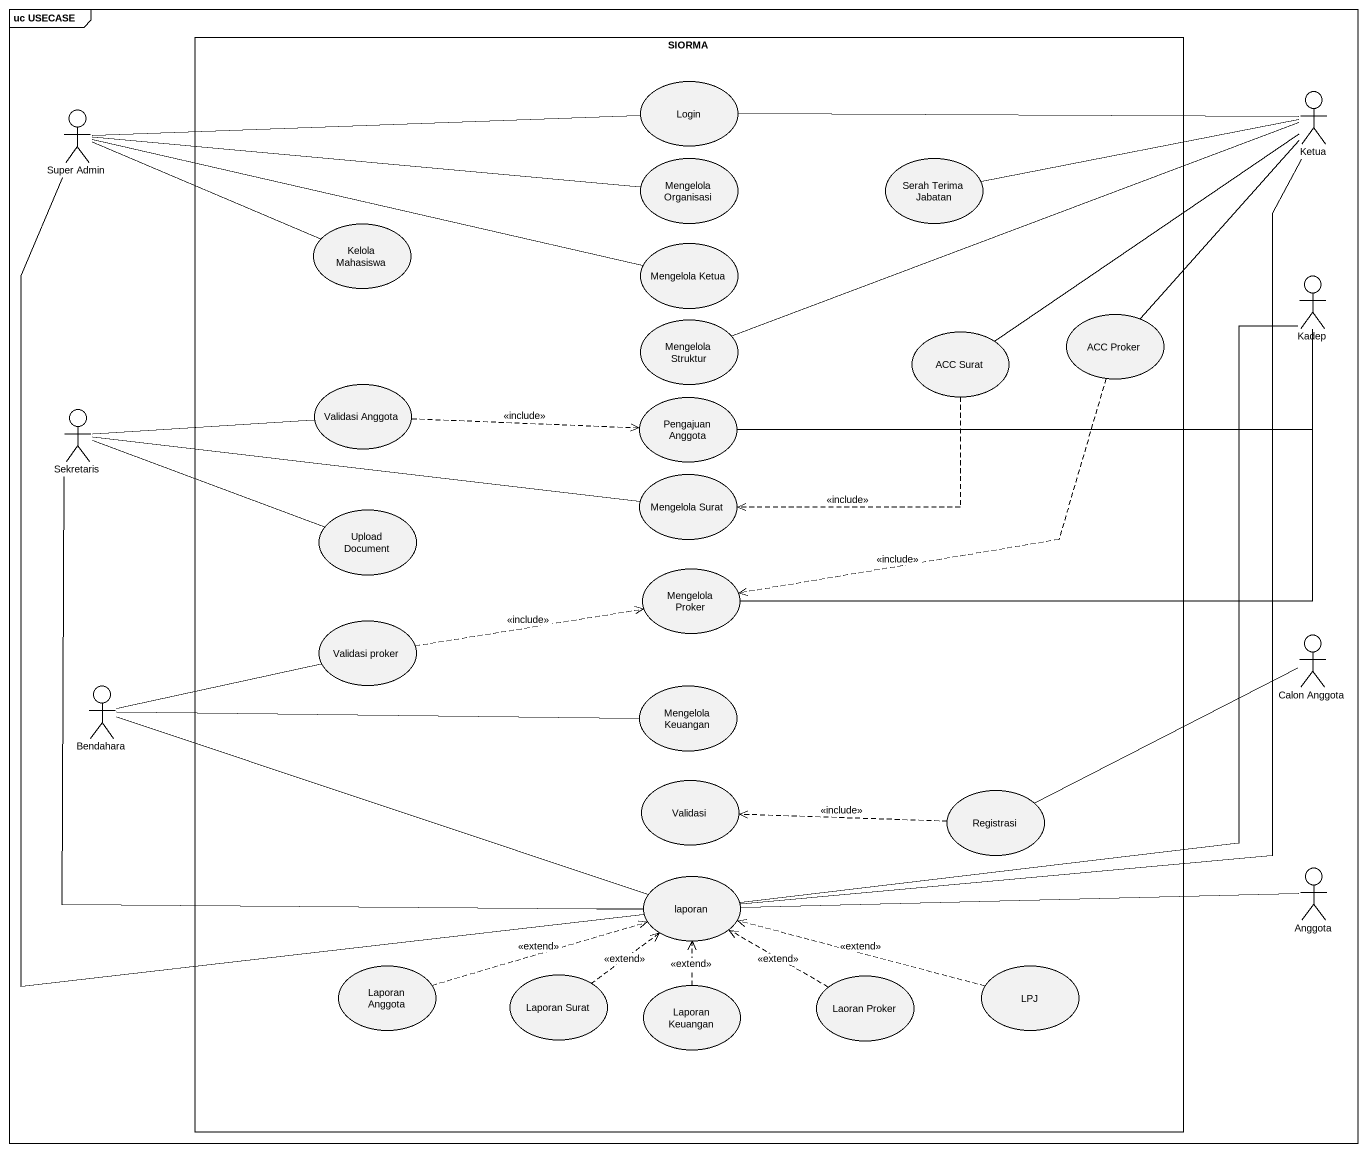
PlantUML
@startuml
mainframe uc USECASE
rectangle SIORMA {
  usecase Login
  usecase "Mengelola Organisasi" as Mengelola_Organisasi
  usecase "Serah Terima Jabatan" as Serah_Terima_Jabatan
  usecase "Kelola Mahasiswa" as Kelola_Mahasiswa
  usecase "Mengelola Ketua" as Mengelola_Ketua
  usecase "ACC Proker" as ACC_Proker
  usecase "Mengelola Struktur" as Mengelola_Struktur
  usecase "ACC Surat" as ACC_Surat
  usecase "Validasi Anggota" as Validasi_Anggota
  usecase "Pengajuan Anggota" as Pengajuan_Anggota
  usecase "Mengelola Surat" as Mengelola_Surat
  usecase "Upload Document" as Upload_Document
  usecase "Mengelola Proker" as Mengelola_Proker
  usecase "Validasi proker" as Validasi_proker
  usecase "Mengelola Keuangan" as Mengelola_Keuangan
  usecase Validasi
  usecase Registrasi
  usecase laporan
  usecase "Laporan Anggota" as Laporan_Anggota
  usecase "Laporan Surat" as Laporan_Surat
  usecase "Laporan Keuangan" as Laporan_Keuangan
  usecase "Laoran Proker" as Laoran_Proker
  usecase LPJ
}
actor Ketua
actor "Super Admin" as Super_Admin
actor Kadep
actor Sekretaris
actor "Calon Anggota" as Calon_Anggota
actor Bendahara
actor Anggota
Ketua -left- Login
Ketua -left- Serah_Terima_Jabatan
Ketua -- ACC_Proker
Ketua -left- Mengelola_Struktur
Ketua -- ACC_Surat
Ketua -- laporan
Super_Admin -right- Login
Super_Admin -right- Mengelola_Organisasi
Super_Admin -right- Kelola_Mahasiswa
Super_Admin -right- Mengelola_Ketua
Super_Admin -- laporan
ACC_Proker ..> Mengelola_Proker : <<include>>
Kadep -left- Pengajuan_Anggota
Kadep -left- Mengelola_Proker
Kadep -- laporan
ACC_Surat .left.> Mengelola_Surat : <<include>>
Validasi_Anggota .right.> Pengajuan_Anggota : <<include>>
Sekretaris -right- Validasi_Anggota
Sekretaris -right- Mengelola_Surat
Sekretaris -right- Upload_Document
Sekretaris -- laporan
Validasi_proker .right.> Mengelola_Proker : <<include>>
Calon_Anggota -left- Registrasi
Bendahara -right- Validasi_proker
Bendahara -right- Mengelola_Keuangan
Bendahara -right- laporan
Registrasi .left.> Validasi : <<include>>
Anggota -left- laporan
Laporan_Anggota .right.> laporan : <<extend>>
Laporan_Surat .up.> laporan : <<extend>>
Laporan_Keuangan .up.> laporan : <<extend>>
Laoran_Proker .left.> laporan : <<extend>>
LPJ .left.> laporan : <<extend>>
@enduml
